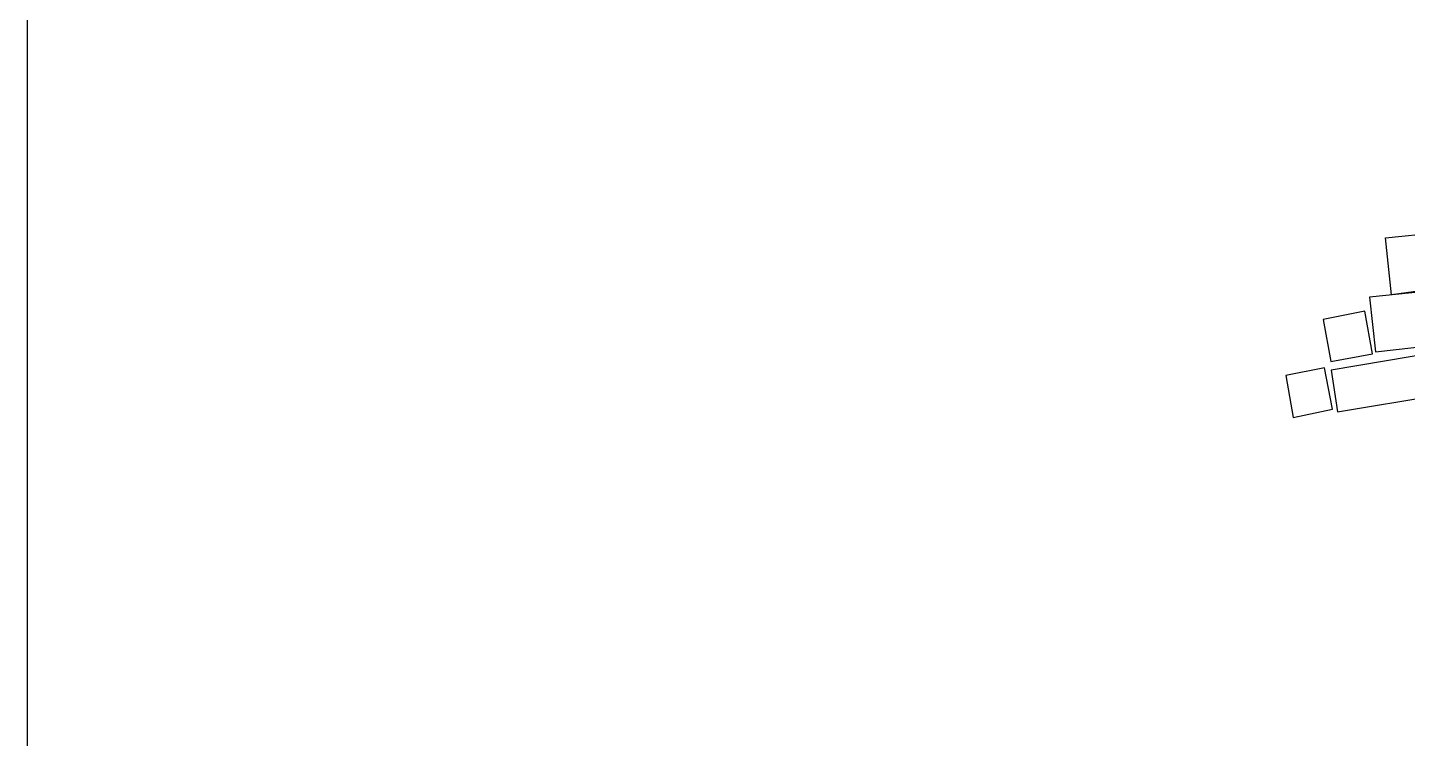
# Model space of a CAD drawing. Extents: x -160 to 364724, y -100 to 7353297.
# Drawn here: x 359073.9 to 359186.8, y 7352532 to 7352590.2 of the extents above; entities that cross this region are included whole.
import ezdxf

# ---------------------------------------------------------------- set-up
doc = ezdxf.new("R2010")
doc.units = 0
doc.header["$LTSCALE"] = 5
doc.linetypes.add('DASHDOT2', pattern=[12.7, 6.35, -3.175, 0, -3.175])
doc.layers.add('LT-ALINHAMENTO-PREDIAL', color=4, linetype='DASHDOT2', lineweight=25)
doc.layers.add('ortofoto', color=7, linetype='Continuous')
picture_1 = doc.add_image_def('image1.tif', size_in_pixel=(14710, 13573))

msp = doc.modelspace()

# ---------------------------------------------------------------- linework, layer by layer
at = {"layer": 'LT-ALINHAMENTO-PREDIAL', "color": 8, "ltscale": 3, "flags": 128}
for points in [[(359185.534, 7352568.28), (359185.05, 7352572.944), (359195.319, 7352574.008), (359195.709, 7352570.248), (359193.26, 7352569.994), (359193.329, 7352569.331), (359185.534, 7352568.28)], [(359183.719, 7352568.094), (359184.217, 7352563.609), (359188.814, 7352564.119), (359188.793, 7352564.312), (359193.017, 7352564.781), (359192.549, 7352568.996), (359183.719, 7352568.094)], [(359179.943, 7352566.261), (359180.576, 7352562.82), (359183.986, 7352563.448), (359183.345, 7352566.929), (359179.943, 7352566.261)], [(359180.583, 7352562.118), (359181.104, 7352558.701), (359190.945, 7352560.341), (359190.377, 7352563.75), (359180.583, 7352562.118)], [(359176.892, 7352561.682), (359177.488, 7352558.23), (359180.711, 7352558.903), (359180.046, 7352562.308), (359176.892, 7352561.682)]]:
    msp.add_lwpolyline(points, dxfattribs=at)

# ---------------------------------------------------------------- pictures from other files: only their frames are drawn
image = msp.add_image(picture_1, insert=(359073.892, 7352258.636), size_in_units=(734.398, 677.634), dxfattribs=dict(fade=70))
image.dxf.flags = 14
at = {"layer": 'ortofoto'}
image = msp.add_image(picture_1, insert=(359073.892, 7352258.636), size_in_units=(734.398, 677.634), dxfattribs=dict(at, fade=29))
image.dxf.flags = 14

doc.saveas('drawing.dxf')
